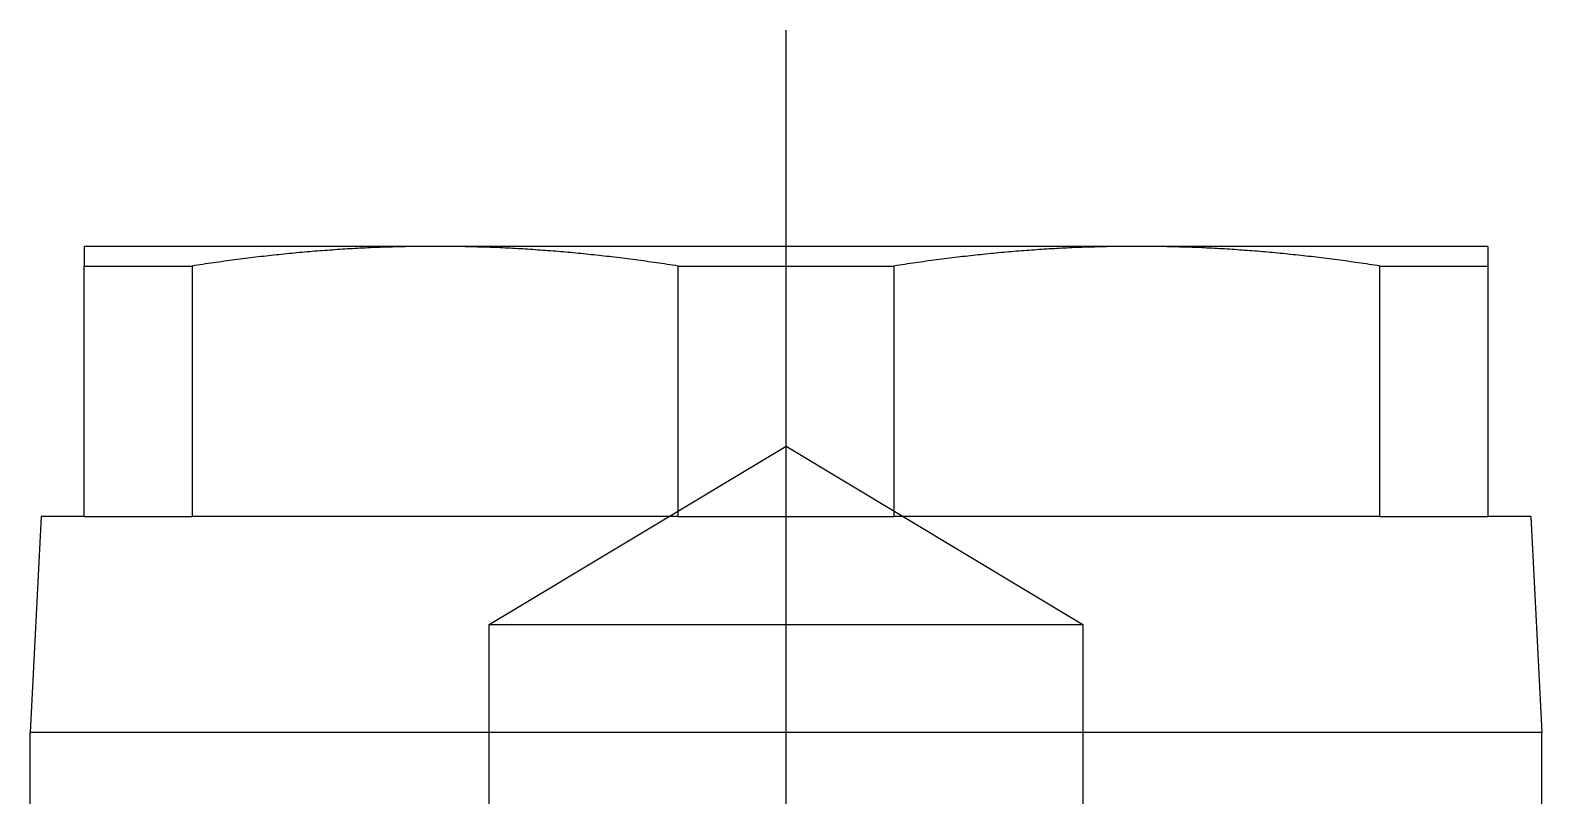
# Model space of a CAD drawing. Extents: x -37 to 29.9, y -35.5 to 11.8.
# Drawn here: x 15.5 to 29.5, y 4.67 to 11.75 of the extents above; entities that cross this region are included whole.
import ezdxf

# ---------------------------------------------------------------- set-up
doc = ezdxf.new("R2010")
doc.units = 0
doc.linetypes.add('CENTER', pattern=[50.8, 31.75, -6.35, 6.35, -6.35])
doc.linetypes.add('DASHED', pattern=[19.05, 12.7, -6.35])
doc.layers.get('0').update_dxf_attribs({"linetype": 'CONTINUOUS'})
doc.layers.add('CENTER', color=1, linetype='CENTER')

msp = doc.modelspace()

# ---------------------------------------------------------------- linework, layer by layer
at = {"color": 7, "linetype": 'CONTINUOUS'}
for p, q in [((19.246, 9.75), (15.996, 9.75)), ((15.996, 9.75), (15.996, 9.568)), ((25.746, 9.75), (19.246, 9.75)), ((28.996, 9.75), (25.746, 9.75)), ((28.996, 9.75), (28.996, 9.568)), ((15.996, 7.25), (15.996, 9.568)), ((15.996, 9.568), (16.996, 9.568)), ((16.996, 9.568), (16.996, 7.25)), ((21.496, 7.25), (21.496, 9.568)), ((21.496, 9.568), (23.496, 9.568)), ((23.496, 9.568), (23.496, 7.25)), ((27.996, 7.25), (27.996, 9.568)), ((27.996, 9.568), (28.996, 9.568)), ((28.996, 9.568), (28.996, 7.25)), ((15.596, 7.25), (15.496, 5.25)), ((15.996, 7.25), (15.596, 7.25)), ((15.996, 7.25), (16.996, 7.25)), ((17.241, 7.25), (16.996, 7.25)), ((21.251, 7.25), (17.241, 7.25)), ((21.496, 7.25), (21.251, 7.25)), ((21.496, 7.25), (23.496, 7.25)), ((23.741, 7.25), (23.496, 7.25)), ((27.751, 7.25), (23.741, 7.25)), ((27.996, 7.25), (27.751, 7.25)), ((27.996, 7.25), (28.996, 7.25)), ((29.396, 7.25), (28.996, 7.25)), ((29.396, 7.25), (29.496, 5.25)), ((29.496, 5.25), (15.496, 5.25)), ((15.496, -5.25), (15.496, 5.25)), ((29.496, -5.25), (29.496, 5.25))]:
    msp.add_line(p, q, dxfattribs=at)
at = {"color": 3, "linetype": 'DASHED'}
for p, q in [((19.746, 6.25), (22.496, 7.902)), ((22.496, 7.902), (25.246, 6.25)), ((19.746, -16.25), (19.746, 6.25)), ((19.746, 6.25), (25.246, 6.25)), ((25.246, 6.25), (25.246, -16.25))]:
    msp.add_line(p, q, dxfattribs=at)
at = {"color": 7}
for points in [[(19.246, 9.75, 0), (19.223, 9.75, 0), (19.199, 9.75, 0), (19.176, 9.75, 0), (19.153, 9.75, 0), (19.13, 9.749, 0), (19.107, 9.749, 0), (19.083, 9.749, 0), (19.06, 9.749, 0), (19.037, 9.748, 0), (19.014, 9.748, 0), (18.991, 9.748, 0), (18.967, 9.747, 0), (18.944, 9.747, 0), (18.921, 9.746, 0), (18.898, 9.745, 0), (18.875, 9.745, 0), (18.852, 9.744, 0), (18.828, 9.744, 0), (18.805, 9.743, 0), (18.782, 9.742, 0), (18.759, 9.741, 0), (18.736, 9.74, 0), (18.712, 9.739, 0), (18.689, 9.738, 0), (18.666, 9.738, 0), (18.643, 9.736, 0), (18.62, 9.735, 0), (18.597, 9.734, 0), (18.573, 9.733, 0), (18.55, 9.732, 0), (18.527, 9.731, 0), (18.504, 9.73, 0), (18.48, 9.728, 0), (18.457, 9.727, 0), (18.434, 9.726, 0), (18.411, 9.724, 0), (18.387, 9.723, 0), (18.364, 9.721, 0), (18.341, 9.72, 0), (18.317, 9.718, 0), (18.294, 9.716, 0), (18.271, 9.715, 0), (18.247, 9.713, 0), (18.224, 9.711, 0), (18.201, 9.71, 0), (18.177, 9.708, 0), (18.154, 9.706, 0), (18.13, 9.704, 0), (18.107, 9.702, 0), (18.083, 9.7, 0), (18.06, 9.698, 0), (18.036, 9.696, 0), (18.012, 9.694, 0), (17.989, 9.692, 0), (17.965, 9.69, 0), (17.942, 9.687, 0), (17.918, 9.685, 0), (17.894, 9.683, 0), (17.871, 9.68, 0), (17.847, 9.678, 0), (17.823, 9.676, 0), (17.799, 9.673, 0), (17.776, 9.671, 0), (17.752, 9.668, 0), (17.728, 9.666, 0), (17.704, 9.663, 0), (17.68, 9.66, 0), (17.656, 9.657, 0), (17.632, 9.655, 0), (17.608, 9.652, 0), (17.584, 9.649, 0), (17.56, 9.646, 0), (17.536, 9.643, 0), (17.512, 9.64, 0), (17.488, 9.637, 0), (17.463, 9.634, 0), (17.439, 9.631, 0), (17.415, 9.628, 0), (17.391, 9.625, 0), (17.366, 9.622, 0), (17.342, 9.618, 0), (17.317, 9.615, 0), (17.293, 9.612, 0), (17.268, 9.608, 0), (17.244, 9.605, 0), (17.219, 9.601, 0), (17.195, 9.598, 0), (17.17, 9.594, 0), (17.145, 9.591, 0), (17.12, 9.587, 0), (17.096, 9.583, 0), (17.071, 9.58, 0), (17.046, 9.576, 0), (17.021, 9.572, 0), (16.996, 9.568, 0)], [(21.496, 9.568, 0), (21.471, 9.572, 0), (21.446, 9.576, 0), (21.421, 9.58, 0), (21.396, 9.583, 0), (21.371, 9.587, 0), (21.346, 9.591, 0), (21.322, 9.594, 0), (21.297, 9.598, 0), (21.272, 9.601, 0), (21.248, 9.605, 0), (21.223, 9.608, 0), (21.199, 9.612, 0), (21.174, 9.615, 0), (21.15, 9.618, 0), (21.125, 9.622, 0), (21.101, 9.625, 0), (21.077, 9.628, 0), (21.052, 9.631, 0), (21.028, 9.634, 0), (21.004, 9.637, 0), (20.98, 9.64, 0), (20.956, 9.643, 0), (20.932, 9.646, 0), (20.907, 9.649, 0), (20.884, 9.652, 0), (20.86, 9.655, 0), (20.835, 9.657, 0), (20.811, 9.66, 0), (20.788, 9.663, 0), (20.764, 9.666, 0), (20.74, 9.668, 0), (20.716, 9.671, 0), (20.692, 9.673, 0), (20.668, 9.676, 0), (20.645, 9.678, 0), (20.621, 9.68, 0), (20.597, 9.683, 0), (20.574, 9.685, 0), (20.55, 9.687, 0), (20.526, 9.69, 0), (20.503, 9.692, 0), (20.479, 9.694, 0), (20.456, 9.696, 0), (20.432, 9.698, 0), (20.409, 9.7, 0), (20.385, 9.702, 0), (20.361, 9.704, 0), (20.338, 9.706, 0), (20.315, 9.708, 0), (20.291, 9.71, 0), (20.268, 9.711, 0), (20.244, 9.713, 0), (20.221, 9.715, 0), (20.198, 9.716, 0), (20.174, 9.718, 0), (20.151, 9.72, 0), (20.128, 9.721, 0), (20.104, 9.723, 0), (20.081, 9.724, 0), (20.058, 9.726, 0), (20.035, 9.727, 0), (20.011, 9.728, 0), (19.988, 9.73, 0), (19.965, 9.731, 0), (19.942, 9.732, 0), (19.918, 9.733, 0), (19.895, 9.734, 0), (19.872, 9.735, 0), (19.849, 9.736, 0), (19.826, 9.738, 0), (19.802, 9.738, 0), (19.779, 9.739, 0), (19.756, 9.74, 0), (19.733, 9.741, 0), (19.71, 9.742, 0), (19.686, 9.743, 0), (19.663, 9.744, 0), (19.64, 9.744, 0), (19.617, 9.745, 0), (19.594, 9.745, 0), (19.571, 9.746, 0), (19.547, 9.747, 0), (19.524, 9.747, 0), (19.501, 9.748, 0), (19.478, 9.748, 0), (19.455, 9.748, 0), (19.431, 9.749, 0), (19.408, 9.749, 0), (19.385, 9.749, 0), (19.362, 9.749, 0), (19.339, 9.75, 0), (19.316, 9.75, 0), (19.292, 9.75, 0), (19.269, 9.75, 0), (19.246, 9.75, 0)], [(25.746, 9.75, 0), (25.723, 9.75, 0), (25.699, 9.75, 0), (25.676, 9.75, 0), (25.653, 9.75, 0), (25.63, 9.749, 0), (25.607, 9.749, 0), (25.583, 9.749, 0), (25.56, 9.749, 0), (25.537, 9.748, 0), (25.514, 9.748, 0), (25.491, 9.748, 0), (25.467, 9.747, 0), (25.444, 9.747, 0), (25.421, 9.746, 0), (25.398, 9.745, 0), (25.375, 9.745, 0), (25.352, 9.744, 0), (25.328, 9.744, 0), (25.305, 9.743, 0), (25.282, 9.742, 0), (25.259, 9.741, 0), (25.236, 9.74, 0), (25.212, 9.739, 0), (25.189, 9.738, 0), (25.166, 9.738, 0), (25.143, 9.736, 0), (25.12, 9.735, 0), (25.097, 9.734, 0), (25.073, 9.733, 0), (25.05, 9.732, 0), (25.027, 9.731, 0), (25.004, 9.73, 0), (24.98, 9.728, 0), (24.957, 9.727, 0), (24.934, 9.726, 0), (24.911, 9.724, 0), (24.887, 9.723, 0), (24.864, 9.721, 0), (24.841, 9.72, 0), (24.817, 9.718, 0), (24.794, 9.716, 0), (24.771, 9.715, 0), (24.747, 9.713, 0), (24.724, 9.711, 0), (24.701, 9.71, 0), (24.677, 9.708, 0), (24.654, 9.706, 0), (24.63, 9.704, 0), (24.607, 9.702, 0), (24.583, 9.7, 0), (24.56, 9.698, 0), (24.536, 9.696, 0), (24.512, 9.694, 0), (24.489, 9.692, 0), (24.465, 9.69, 0), (24.442, 9.687, 0), (24.418, 9.685, 0), (24.394, 9.683, 0), (24.371, 9.68, 0), (24.347, 9.678, 0), (24.323, 9.676, 0), (24.299, 9.673, 0), (24.276, 9.671, 0), (24.252, 9.668, 0), (24.228, 9.666, 0), (24.204, 9.663, 0), (24.18, 9.66, 0), (24.156, 9.657, 0), (24.132, 9.655, 0), (24.108, 9.652, 0), (24.084, 9.649, 0), (24.06, 9.646, 0), (24.036, 9.643, 0), (24.012, 9.64, 0), (23.988, 9.637, 0), (23.963, 9.634, 0), (23.939, 9.631, 0), (23.915, 9.628, 0), (23.891, 9.625, 0), (23.866, 9.622, 0), (23.842, 9.618, 0), (23.817, 9.615, 0), (23.793, 9.612, 0), (23.768, 9.608, 0), (23.744, 9.605, 0), (23.719, 9.601, 0), (23.695, 9.598, 0), (23.67, 9.594, 0), (23.645, 9.591, 0), (23.62, 9.587, 0), (23.596, 9.583, 0), (23.571, 9.58, 0), (23.546, 9.576, 0), (23.521, 9.572, 0), (23.496, 9.568, 0)], [(27.996, 9.568, 0), (27.971, 9.572, 0), (27.946, 9.576, 0), (27.921, 9.58, 0), (27.896, 9.583, 0), (27.871, 9.587, 0), (27.846, 9.591, 0), (27.822, 9.594, 0), (27.797, 9.598, 0), (27.772, 9.601, 0), (27.748, 9.605, 0), (27.723, 9.608, 0), (27.699, 9.612, 0), (27.674, 9.615, 0), (27.65, 9.618, 0), (27.625, 9.622, 0), (27.601, 9.625, 0), (27.577, 9.628, 0), (27.552, 9.631, 0), (27.528, 9.634, 0), (27.504, 9.637, 0), (27.48, 9.64, 0), (27.456, 9.643, 0), (27.432, 9.646, 0), (27.407, 9.649, 0), (27.384, 9.652, 0), (27.36, 9.655, 0), (27.335, 9.657, 0), (27.311, 9.66, 0), (27.288, 9.663, 0), (27.264, 9.666, 0), (27.24, 9.668, 0), (27.216, 9.671, 0), (27.192, 9.673, 0), (27.168, 9.676, 0), (27.145, 9.678, 0), (27.121, 9.68, 0), (27.097, 9.683, 0), (27.074, 9.685, 0), (27.05, 9.687, 0), (27.026, 9.69, 0), (27.003, 9.692, 0), (26.979, 9.694, 0), (26.956, 9.696, 0), (26.932, 9.698, 0), (26.909, 9.7, 0), (26.885, 9.702, 0), (26.861, 9.704, 0), (26.838, 9.706, 0), (26.815, 9.708, 0), (26.791, 9.71, 0), (26.768, 9.711, 0), (26.744, 9.713, 0), (26.721, 9.715, 0), (26.698, 9.716, 0), (26.674, 9.718, 0), (26.651, 9.72, 0), (26.628, 9.721, 0), (26.604, 9.723, 0), (26.581, 9.724, 0), (26.558, 9.726, 0), (26.535, 9.727, 0), (26.511, 9.728, 0), (26.488, 9.73, 0), (26.465, 9.731, 0), (26.442, 9.732, 0), (26.418, 9.733, 0), (26.395, 9.734, 0), (26.372, 9.735, 0), (26.349, 9.736, 0), (26.326, 9.738, 0), (26.302, 9.738, 0), (26.279, 9.739, 0), (26.256, 9.74, 0), (26.233, 9.741, 0), (26.21, 9.742, 0), (26.186, 9.743, 0), (26.163, 9.744, 0), (26.14, 9.744, 0), (26.117, 9.745, 0), (26.094, 9.745, 0), (26.071, 9.746, 0), (26.047, 9.747, 0), (26.024, 9.747, 0), (26.001, 9.748, 0), (25.978, 9.748, 0), (25.955, 9.748, 0), (25.931, 9.749, 0), (25.908, 9.749, 0), (25.885, 9.749, 0), (25.862, 9.749, 0), (25.839, 9.75, 0), (25.816, 9.75, 0), (25.792, 9.75, 0), (25.769, 9.75, 0), (25.746, 9.75, 0)]]:
    msp.add_polyline3d(points, dxfattribs=at)
at = {"layer": 'CENTER', "color": 1, "linetype": 'CENTER'}
msp.add_line((22.496, -18.75), (22.496, 11.75), dxfattribs=at)

doc.saveas('drawing.dxf')
